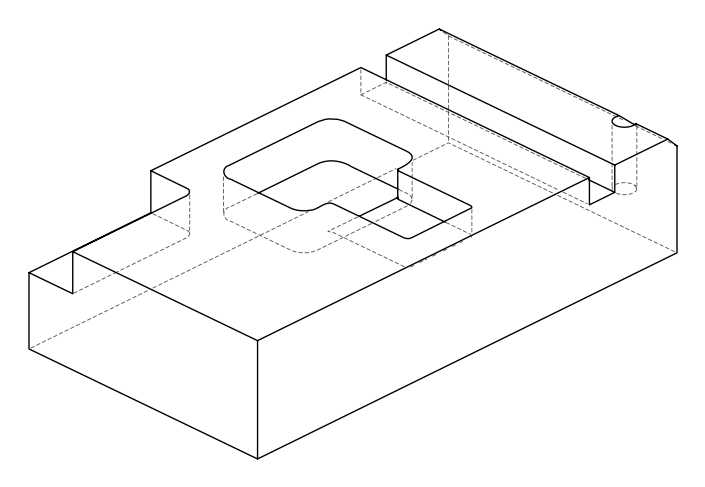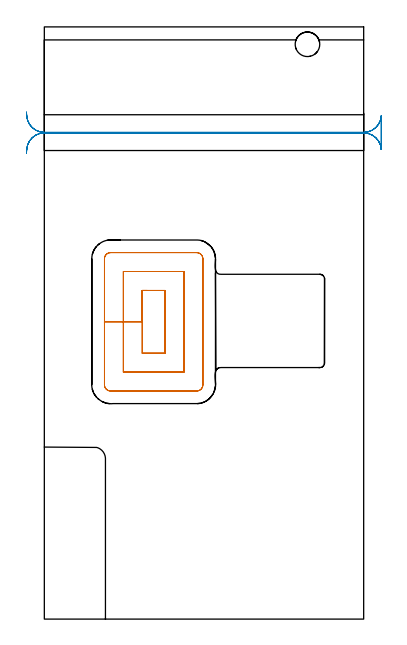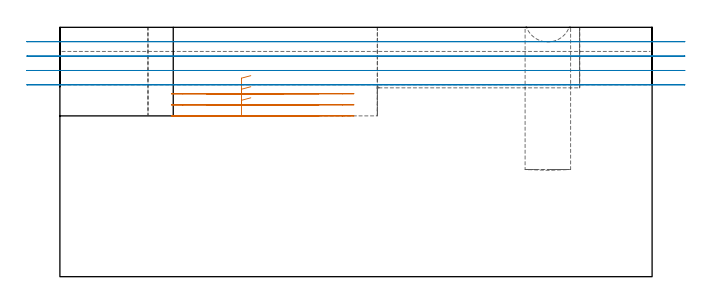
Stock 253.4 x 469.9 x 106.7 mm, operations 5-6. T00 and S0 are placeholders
(PLAN: 6 operations, 5 tool changes, 186.6 min)
(1 INDEXABLE_INSERT_DRILL_BLIND_HOLE_FROM_SOLID | STEP1POCKET | NXT0302_010 | 0.25 min | 18176 mm3)
(2 AREA_MILL | FG_CHAMFER_SURFACE | UGT0205_001 | 8.31 min | 13226 mm3)
(3 MILL_CORNER_NOTCH_RECTANGULAR | CORNER_NOTCH_RECTANGULAR | NXT0201_012 | Follow Part, ap 4, ae 75% | 15.65 min | 250207 mm3)
(4 MILL_OPEN_POCKET | POCKET_OPEN | NXT0201_008 | Follow Part, ap 1.5, ae 75% | 152.26 min | 490886 mm3)
(5 MILL_RECTANGULAR_POCKET | POCKET_RECTANGULAR_STRAIGHT | UGT0201_094 | Follow Part, ap 5, ae 75% | 5.12 min | 150595 mm3)
(6 MILL_RECTANGULAR_SLOT | SLOT_RECTANGULAR | UGT0201_006 | Follow Part, ap 7, ae 75% | 5.05 min | 177006 mm3)
(TOOL NXT0302_010 | Index. Insert Drill 19.5mm [880-D1950L25-05] | D19.5 PA176 FL98 Z2)
(TOOL UGT0205_001 | Chamfer Mill 20 x 3 x 45 deg. | D20 FL50 Z2)
(TOOL NXT0201_012 | ENDMILL 16mm [2P460-1600-NA 1630] | D16 FL38 Z6)
(TOOL NXT0201_008 | ENDMILL 6mm [2P460-0600-NA 1630] | D6 FL26 Z6)
(TOOL UGT0201_094 | End mill 20 mm | D20 FL38 Z4)
(TOOL UGT0201_006 | End Mill 28 mm | D28 FL25 Z2)
(OP 5 MILL_RECTANGULAR_POCKET)
G17 G21 G94 G90
T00 M6
G54
G17 G0 G90 X81.678 Y260.8 S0 M3
G43 Z116.702 H0
Z86.013
G94 G1 X77.7 Z84.947 F250.
Y235.9 Z78.276
Y211. F500.
X95.8
Y260.8
X77.7
Y235.9
X62.7
Y196.
X110.8
Y275.8
X62.7
Y235.9
X47.7
Y185.9
G3 X52.6 Y181. R4.9
G1 X120.9
G3 X125.8 Y185.9 R4.9
G1 Y285.9
G3 X120.9 Y290.8 R4.9
G1 X52.6
G3 X47.7 Y285.9 R4.9
G1 Y235.9
Y234.9
G0 X81.678 Y260.8 Z81.276
G1 X77.7 Z80.21 F250.
Y235.9 Z73.538
Y211. F500.
X95.8
Y260.8
X77.7
Y235.9
X62.7
Y196.
X110.8
Y275.8
X62.7
Y235.9
X47.7
Y185.9
G3 X52.6 Y181. R4.9
G1 X120.9
G3 X125.8 Y185.9 R4.9
G1 Y285.9
G3 X120.9 Y290.8 R4.9
G1 X52.6
G3 X47.7 Y285.9 R4.9
G1 Y235.9
Y234.9
G0 X81.678 Y260.8 Z76.538
G1 X77.7 Z75.472 F250.
Y235.9 Z68.8
Y211. F500.
X95.8
Y260.8
X77.7
Y235.9
X62.7
Y196.
X110.8
Y275.8
X62.7
Y235.9
X47.7
Y185.9
G3 X52.6 Y181. R4.9
G1 X120.9
G3 X125.8 Y185.9 R4.9
G1 Y285.9
G3 X120.9 Y290.8 R4.9
G1 X52.6
G3 X47.7 Y285.9 R4.9
G1 Y235.9
Y234.9
G0 Z116.702
M5
M2
(OP 6 MILL_RECTANGULAR_SLOT)
G17 G21 G94 G90
T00 M6
G54
G17 G0 G90 X-14.166 Y369.722 S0 M3
G43 Z116.702 H0
Z100.55
G94 G1 X-13.97 Y372.716 F250.
G2 X0. Y385.8 R14. F500.
G1 X253.4
G2 X267.37 Y372.716 R14.
G1 X267.4
Y399.284
X267.37
G2 X253.4 Y386.2 R14.
G1 X0.
G2 X-13.97 Y399.284 R14.
G1 X-14.166 Y402.278 F250.
G0 Y369.722 Z94.4
G1 X-13.97 Y372.716
G2 X0. Y385.8 R14. F500.
G1 X253.4
G2 X267.37 Y372.716 R14.
G1 X267.4
Y399.284
X267.37
G2 X253.4 Y386.2 R14.
G1 X0.
G2 X-13.97 Y399.284 R14.
G1 X-14.166 Y402.278 F250.
G0 Y369.722 Z88.25
G1 X-13.97 Y372.716
G2 X0. Y385.8 R14. F500.
G1 X253.4
G2 X267.37 Y372.716 R14.
G1 X267.4
Y399.284
X267.37
G2 X253.4 Y386.2 R14.
G1 X0.
G2 X-13.97 Y399.284 R14.
G1 X-14.166 Y402.278 F250.
G0 Y369.722 Z82.1
G1 X-13.97 Y372.716
G2 X0. Y385.8 R14. F500.
G1 X253.4
G2 X267.37 Y372.716 R14.
G1 X267.4
Y399.284
X267.37
G2 X253.4 Y386.2 R14.
G1 X0.
G2 X-13.97 Y399.284 R14.
G1 X-14.166 Y402.278 F250.
G0 Z116.702
M5
M2
